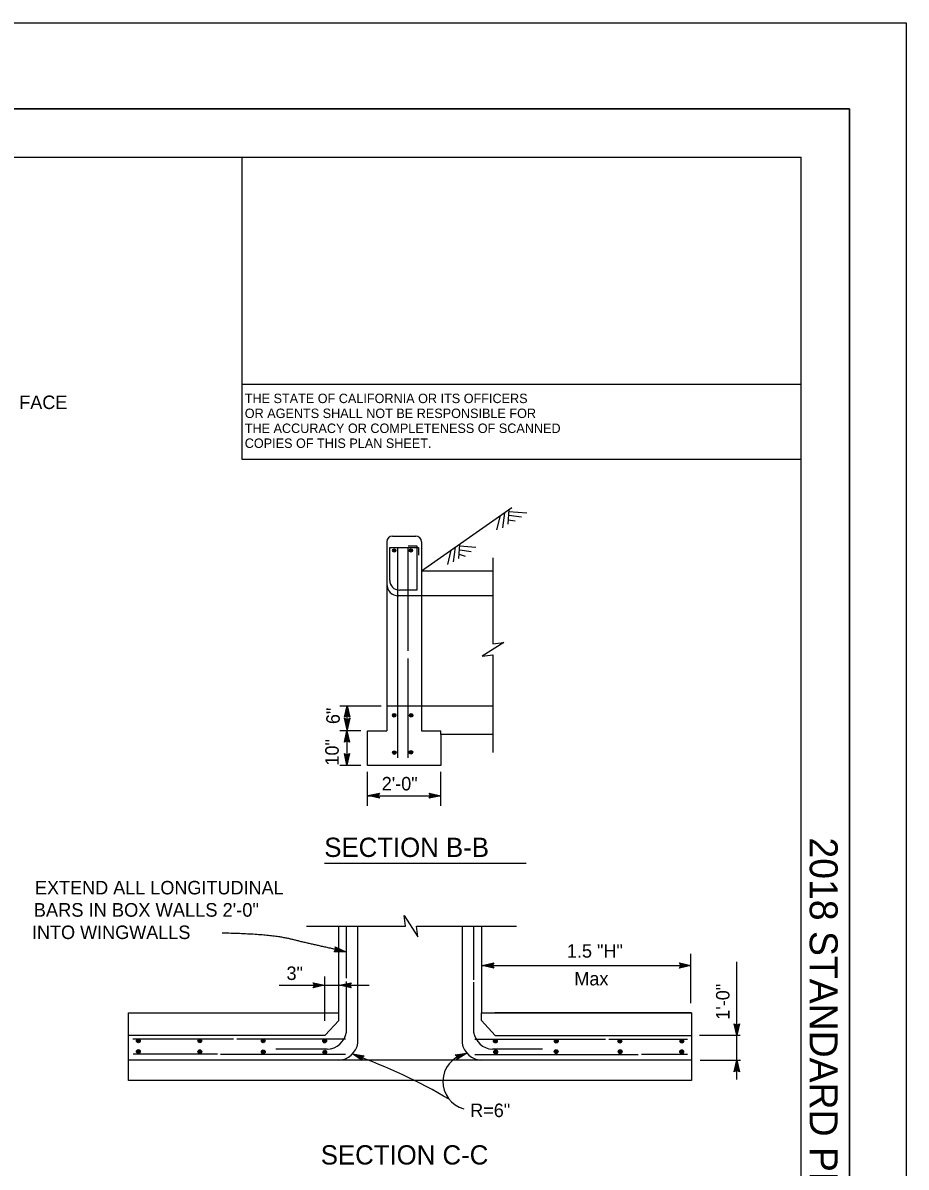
# Model space of a CAD drawing. Extents: x -894 to 866, y -476 to 714.
# Drawn here: x 408 to 866, y 120 to 714 of the extents above; entities that cross this region are included whole.
import ezdxf

# ---------------------------------------------------------------- set-up
doc = ezdxf.new("R2010")
doc.units = 0
for name, color, linetype in [('10 Sheet Format', 7, 'Continuous'), ('56 Stage 3 Anno', 7, 'Continuous'), ('57 Undefined', 7, 'Continuous'), ('59 Sndwall Anno', 7, 'Continuous'), ('60 Nongeo Data', 7, 'Continuous')]:
    doc.layers.add(name, color=color, linetype=linetype)

msp = doc.modelspace()

# ---------------------------------------------------------------- linework, layer by layer
at = {"layer": '10 Sheet Format'}
for p, q in [((-863.43, 668.96), (836.58, 668.96)), ((836.57, 668.96), (836.57, 668.96)), ((836.58, 668.96), (836.58, -431.04)), ((-813.45, 643.96), (811.55, 643.96)), ((521.55, 487.06), (521.55, 643.96)), ((811.55, -406.04), (811.55, 643.96)), ((811.55, 525.89), (521.55, 525.89)), ((811.55, 487.06), (521.55, 487.06))]:
    msp.add_line(p, q, dxfattribs=at)
for points in [[(-894.04, 713.56), (865.96, 713.56), (865.96, -476.44), (-894.04, -476.44)], [(-863.43, -431.04), (836.58, -431.04), (836.58, 668.96), (-863.43, 668.96)]]:
    msp.add_lwpolyline(points, close=True, dxfattribs=at)
at = {"layer": '56 Stage 3 Anno'}
for p, q in [((572.14, 359.35), (593.64, 359.35)), ((574.66, 353.35), (576, 359.35)), ((575.01, 353.57), (576, 357.97)), ((575.37, 353.8), (575.99, 356.59)), ((575.99, 356.59), (576.62, 353.76)), ((576, 346.81), (576, 359.35)), ((576, 359.35), (576, 359.35)), ((576, 359.35), (577.33, 353.35)), ((576, 357.96), (576.97, 353.59)), ((576, 354.15), (574.66, 353.35)), ((574.66, 353.35), (574.66, 353.35)), ((576, 346.81), (574.67, 352.81)), ((574.67, 352.81), (574.67, 352.81)), ((574.67, 352.81), (576, 352.01)), ((575.99, 348.2), (575.03, 352.58)), ((576, 349.57), (575.37, 352.4)), ((575.72, 353.98), (575.99, 355.21)), ((576, 350.96), (575.73, 352.16)), ((575.99, 355.21), (576.26, 354)), ((577.33, 353.35), (576, 354.15)), ((576, 352.01), (577.34, 352.81)), ((577.34, 352.81), (576, 346.81)), ((576.98, 352.59), (576, 348.19)), ((576.62, 352.36), (576, 349.57)), ((576.27, 352.19), (576, 350.96)), ((577.33, 353.35), (577.33, 353.35)), ((577.34, 352.81), (577.34, 352.81)), ((572.14, 346.42), (583.17, 346.42)), ((574.55, 340.35), (575.89, 346.35)), ((574.91, 340.57), (575.89, 344.97)), ((575.89, 346.35), (575.89, 346.35)), ((575.89, 346.35), (577.22, 340.35)), ((575.9, 344.96), (576.86, 340.59)), ((576, 346.81), (576, 346.81)), ((576, 328.53), (576, 346.42)), ((575.89, 341.15), (574.55, 340.35)), ((574.55, 340.35), (574.55, 340.35)), ((575.27, 340.8), (575.89, 343.59)), ((575.62, 340.98), (575.89, 342.21)), ((575.89, 343.59), (576.52, 340.77)), ((575.89, 342.21), (576.16, 341)), ((577.22, 340.35), (575.89, 341.15)), ((577.22, 340.35), (577.22, 340.35)), ((575.89, 328.49), (574.56, 334.49)), ((574.56, 334.49), (574.56, 334.49)), ((574.56, 334.49), (575.89, 333.69)), ((575.89, 329.88), (574.92, 334.26)), ((575.9, 331.25), (575.27, 334.08)), ((575.9, 332.64), (575.63, 333.85)), ((575.89, 333.69), (577.23, 334.49)), ((577.23, 334.49), (575.89, 328.49)), ((576.88, 334.28), (575.89, 329.87)), ((576.52, 334.04), (575.9, 331.25)), ((576.17, 333.87), (575.9, 332.64)), ((577.23, 334.49), (577.23, 334.49)), ((572.14, 328.53), (583.17, 328.53)), ((575.89, 328.49), (575.89, 328.49)), ((586.59, 307.37), (586.59, 325.11)), ((624.59, 307.37), (624.59, 325.11)), ((586.68, 312.67), (624.71, 312.67)), ((586.7, 312.73), (592.7, 314.06)), ((592.7, 311.39), (586.7, 312.73)), ((586.7, 312.73), (586.7, 312.73)), ((592.49, 311.75), (588.08, 312.73)), ((588.1, 312.73), (592.47, 313.7)), ((589.47, 312.73), (592.29, 313.36)), ((592.25, 312.11), (589.47, 312.73)), ((590.85, 312.73), (592.06, 313)), ((592.08, 312.45), (590.85, 312.73)), ((592.7, 314.06), (591.9, 312.73)), ((591.9, 312.73), (592.7, 311.39)), ((592.7, 314.06), (592.7, 314.06)), ((592.7, 311.39), (592.7, 311.39)), ((619.34, 312.68), (618.54, 314.03)), ((618.54, 314.03), (618.54, 314.03)), ((618.54, 314.03), (624.54, 312.68)), ((624.54, 312.68), (618.54, 311.36)), ((618.54, 311.36), (619.34, 312.68)), ((618.54, 311.36), (618.54, 311.36)), ((618.76, 313.67), (623.16, 312.69)), ((623.15, 312.68), (618.78, 311.71)), ((621.78, 312.69), (618.96, 312.06)), ((618.99, 313.31), (621.78, 312.69)), ((619.17, 312.96), (620.4, 312.69)), ((620.4, 312.69), (619.19, 312.42)), ((624.54, 312.68), (624.54, 312.68)), ((569.23, 231.71), (570.29, 232.84)), ((575.38, 231.75), (569.23, 231.71)), ((569.23, 231.71), (569.23, 231.71)), ((574.02, 232.04), (569.54, 232.01)), ((572.68, 232.33), (569.78, 232.31)), ((570.29, 232.84), (569.79, 234.32)), ((569.79, 234.32), (569.79, 234.32)), ((569.79, 234.32), (575.38, 231.75)), ((569.93, 233.93), (574.03, 232.04)), ((570.08, 233.53), (572.68, 232.33)), ((571.33, 232.62), (570.09, 232.61)), ((570.18, 233.15), (571.33, 232.62)), ((575.38, 231.75), (575.38, 231.75)), ((646.05, 224.55), (652.05, 225.88)), ((652.05, 225.88), (651.25, 224.55)), ((652.05, 225.88), (652.05, 225.88)), ((749.14, 224.55), (748.34, 225.89)), ((748.34, 225.89), (748.34, 225.89)), ((748.34, 225.89), (754.34, 224.55)), ((754.34, 204.97), (754.34, 230.55)), ((778.12, 188.4), (778.12, 226.52)), ((646.05, 224.55), (754.34, 224.55)), ((652.05, 223.21), (646.05, 224.55)), ((646.05, 224.55), (646.05, 224.55)), ((651.83, 223.57), (647.43, 224.55)), ((647.44, 224.56), (651.81, 225.52)), ((648.81, 224.55), (651.63, 225.18)), ((651.6, 223.93), (648.81, 224.55)), ((650.19, 224.55), (651.4, 224.82)), ((651.42, 224.28), (650.19, 224.55)), ((651.25, 224.55), (652.05, 223.21)), ((652.05, 223.21), (652.05, 223.21)), ((754.34, 224.55), (748.34, 223.22)), ((748.34, 223.22), (749.14, 224.55)), ((748.34, 223.22), (748.34, 223.22)), ((748.56, 225.54), (752.96, 224.55)), ((752.95, 224.55), (748.58, 223.58)), ((751.58, 224.56), (748.75, 223.93)), ((748.79, 225.18), (751.58, 224.56)), ((748.97, 224.83), (750.2, 224.56)), ((750.2, 224.56), (748.99, 224.29)), ((754.34, 224.55), (754.34, 224.55)), ((540.78, 214.3), (564.3, 214.3)), ((559.1, 214.3), (558.3, 215.64)), ((558.3, 215.64), (558.3, 215.64)), ((558.3, 215.64), (564.3, 214.3)), ((564.3, 214.3), (558.3, 212.97)), ((558.3, 212.97), (559.1, 214.3)), ((558.52, 215.28), (562.92, 214.3)), ((562.91, 214.29), (558.54, 213.33)), ((561.54, 214.3), (558.71, 213.67)), ((558.75, 214.92), (561.54, 214.3)), ((558.93, 214.58), (560.16, 214.3)), ((560.16, 214.3), (558.95, 214.03)), ((564.3, 214.3), (571.99, 214.3)), ((564.3, 214.3), (564.3, 214.3)), ((564.46, 195.89), (564.46, 218.86)), ((571.99, 214.3), (577.99, 215.63)), ((571.99, 214.3), (587.36, 214.3)), ((577.99, 212.96), (571.99, 214.3)), ((571.99, 214.3), (571.99, 214.3)), ((577.77, 213.31), (573.37, 214.3)), ((573.38, 214.3), (577.75, 215.27)), ((574.75, 214.3), (577.58, 214.92)), ((577.54, 213.67), (574.75, 214.3)), ((576.13, 214.3), (577.34, 214.56)), ((577.36, 214.02), (576.13, 214.3)), ((577.99, 215.63), (577.19, 214.3)), ((577.19, 214.3), (577.99, 212.96)), ((577.99, 215.63), (577.99, 215.63)), ((558.3, 212.97), (558.3, 212.97)), ((577.99, 212.96), (577.99, 212.96)), ((778.12, 188.4), (776.79, 194.4)), ((776.79, 194.4), (776.79, 194.4)), ((776.79, 194.4), (778.12, 193.6)), ((778.11, 189.79), (777.15, 194.17)), ((778.12, 191.17), (777.49, 193.99)), ((778.12, 192.55), (777.85, 193.76)), ((778.12, 193.6), (779.46, 194.4)), ((779.46, 194.4), (778.12, 188.4)), ((779.1, 194.19), (778.12, 189.78)), ((778.74, 193.95), (778.12, 191.17)), ((778.39, 193.78), (778.12, 192.55)), ((779.46, 194.4), (779.46, 194.4)), ((758.73, 188.43), (778.07, 188.43)), ((778.12, 175.46), (778.12, 188.4)), ((778.12, 188.4), (778.12, 188.4)), ((778.2, 188.43), (779.79, 188.43)), ((583.85, 175.23), (578.83, 178.77)), ((578.83, 178.77), (578.83, 178.77)), ((578.83, 178.77), (584.88, 177.69)), ((583.79, 175.64), (580.1, 178.24)), ((580.11, 178.24), (584.52, 177.45)), ((631.94, 178.25), (638.02, 179.12)), ((633.16, 177.28), (631.94, 178.25)), ((631.94, 178.25), (631.94, 178.25)), ((632.27, 177.99), (636.73, 178.63)), ((632.61, 177.74), (635.44, 178.14)), ((638.02, 179.12), (632.88, 175.75)), ((636.72, 178.62), (632.97, 176.17)), ((635.44, 178.14), (633.02, 176.56)), ((638.02, 179.12), (638.02, 179.12)), ((583.71, 176.06), (581.38, 177.71)), ((581.38, 177.71), (584.23, 177.2)), ((583.68, 176.45), (582.65, 177.18)), ((582.65, 177.18), (583.87, 176.96)), ((584.88, 177.69), (583.63, 176.77)), ((583.63, 176.77), (583.85, 175.23)), ((583.85, 175.23), (583.85, 175.23)), ((584.88, 177.69), (584.88, 177.69)), ((632.88, 175.75), (633.16, 177.28)), ((632.88, 175.75), (632.88, 175.75)), ((632.9, 177.48), (634.15, 177.65)), ((634.15, 177.65), (633.11, 176.98)), ((759.18, 175.5), (779.97, 175.5)), ((776.78, 169.46), (778.12, 175.46)), ((777.13, 169.67), (778.12, 174.08)), ((777.49, 169.91), (778.11, 172.7)), ((778.11, 172.7), (778.74, 169.87)), ((778.12, 165.39), (778.12, 175.46)), ((778.12, 175.46), (778.12, 175.46)), ((778.12, 175.46), (779.45, 169.46)), ((778.12, 174.07), (779.09, 169.69)), ((778.12, 170.26), (776.78, 169.46)), ((776.78, 169.46), (776.78, 169.46)), ((777.84, 170.08), (778.11, 171.31)), ((778.11, 171.31), (778.38, 170.1)), ((779.45, 169.46), (778.12, 170.26)), ((779.45, 169.46), (779.45, 169.46))]:
    msp.add_line(p, q, dxfattribs=at)
for centre, radius, start, end in [((478.17, -102.91), 298.9, 59.70229, 70.14362), ((640.33, 164.42), 14.66, 103.08631, 254.76858)]:
    msp.add_arc(centre, radius, start, end, dxfattribs=at)
msp.add_open_spline([(575.38, 231.75), (557.1, 235.67), (536.21, 240.9), (511.09, 241.36)], degree=2, dxfattribs=at)
at = {"layer": '57 Undefined'}
msp.add_line((668.94, 277.47), (564.18, 277.47), dxfattribs=at)
at = {"layer": '59 Sndwall Anno'}
for p, q in [((655.34, 457.98), (653.51, 450.57)), ((657.62, 459.43), (656.51, 451.68)), ((659.82, 461.16), (659.33, 453.57)), ((659.86, 460.13), (669.16, 459.32)), ((659.91, 458.13), (666.43, 457.24)), ((659.59, 455.83), (663.09, 455.28)), ((629.83, 440.03), (628, 432.62)), ((632.11, 441.67), (631, 433.92)), ((634.3, 443.23), (633.82, 435.64)), ((634.39, 440.2), (640.29, 439.39)), ((634.43, 442.23), (642.75, 441.51)), ((634.08, 437.9), (637.21, 436.99))]:
    msp.add_line(p, q, dxfattribs=at)
at = {"layer": '60 Nongeo Data'}
for p, q in [((599.55, 447.36), (611.55, 447.36)), ((596.55, 444.36), (596.55, 346.36)), ((598.07, 424.36), (598.07, 441.36)), ((598.07, 441.36), (613.07, 441.36)), ((602.05, 441.36), (602.05, 379.79)), ((607.55, 441.38), (607.55, 387.86)), ((607.69, 442.36), (612.07, 442.36)), ((612.07, 442.36), (612.07, 419.36)), ((613.07, 441.36), (613.07, 437.52)), ((614.55, 444.36), (614.55, 429.36)), ((651.55, 436.1), (651.55, 391.39)), ((602.05, 429.36), (602.05, 346.36)), ((614.54, 429.36), (651.55, 429.36)), ((614.55, 429.36), (614.55, 346.36)), ((651.55, 416.36), (602, 416.36)), ((612.07, 419.36), (603.07, 419.36)), ((607.55, 383.83), (607.55, 332.36)), ((651.55, 385.78), (651.55, 335.08)), ((602.05, 375.76), (602.05, 332.36)), ((596.55, 359.36), (651.55, 359.36)), ((586.55, 328.36), (586.55, 346.36)), ((586.55, 346.36), (596.55, 346.36)), ((614.55, 346.36), (624.55, 346.36)), ((624.55, 344.35), (624.55, 346.36)), ((651.55, 344.36), (624.55, 344.36)), ((624.55, 344.36), (624.55, 344.35)), ((624.55, 344.35), (624.55, 328.36)), ((624.55, 328.36), (586.55, 328.36)), ((554.86, 244.97), (606.34, 244.97)), ((571.61, 199.97), (571.61, 244.97)), ((575.61, 217.94), (575.61, 244.97)), ((581.61, 184.31), (581.61, 244.97)), ((611.95, 244.97), (663.86, 244.97)), ((635.61, 244.97), (635.61, 184.29)), ((641.61, 244.97), (641.61, 217.16)), ((645.61, 244.97), (645.61, 199.97)), ((575.61, 190.05), (575.61, 216.23)), ((641.61, 215.91), (641.61, 190.04)), ((462.61, 164.97), (462.61, 199.97)), ((462.61, 199.97), (571.61, 199.97)), ((564.64, 188.47), (571.61, 195.97)), ((571.61, 195.97), (571.61, 199.97)), ((645.61, 199.97), (754.61, 199.97)), ((645.62, 196.05), (645.62, 200.05)), ((645.62, 196.05), (652.79, 188.34)), ((754.61, 199.97), (652.61, 199.97)), ((754.61, 199.97), (754.61, 164.97)), ((462.61, 188.47), (564.64, 188.47)), ((464.8, 186.47), (517.05, 186.47)), ((518.79, 186.47), (575.14, 186.47)), ((642.2, 186.34), (710, 186.34)), ((652.79, 188.34), (754.67, 188.34)), ((711.74, 186.34), (752.62, 186.34)), ((508.8, 178.62), (465, 178.62)), ((575.14, 178.43), (510.34, 178.43)), ((565.58, 181.17), (538.93, 181.17)), ((642.2, 178.49), (727.02, 178.49)), ((677.27, 181.17), (651.35, 181.17)), ((728.7, 178.62), (752.47, 178.62)), ((645.7, 175.47), (462.61, 175.47)), ((754.61, 175.47), (645.7, 175.47)), ((754.61, 164.97), (462.61, 164.97))]:
    msp.add_line(p, q, dxfattribs=at)
for points in [[(614.59, 429.38), (661.44, 462.21)], [(651.55, 391.39), (657.2, 392.17), (646.09, 385.02), (651.55, 385.78)], [(606.34, 244.97), (605.57, 250.5), (612.73, 239.4), (611.95, 244.97)]]:
    msp.add_lwpolyline(points, dxfattribs=at)
for centre, radius in [((600.41, 439.86), 0.836), ((600.41, 439.86), 0.585), ((600.41, 439.86), 0.334), ((600.41, 439.86), 0.0836), ((609.08, 439.9), 0.836), ((609.08, 439.9), 0.585), ((609.08, 439.9), 0.334), ((609.08, 439.9), 0.0836), ((600.37, 354.4), 0.929), ((600.37, 354.4), 0.65), ((600.37, 354.4), 0.372), ((600.37, 354.4), 0.0929), ((609.21, 354.32), 0.929), ((609.21, 354.32), 0.65), ((609.21, 354.32), 0.372), ((609.21, 354.32), 0.0929), ((600.45, 335), 0.929), ((600.45, 335), 0.65), ((600.45, 335), 0.372), ((600.45, 335), 0.0929), ((609.06, 335.18), 0.929), ((609.06, 335.18), 0.65), ((609.06, 335.18), 0.372), ((609.06, 335.18), 0.0929), ((467.7, 185.51), 0.983), ((467.7, 185.51), 0.688), ((467.7, 185.51), 0.393), ((467.7, 185.51), 0.0983), ((499.55, 185.51), 0.983), ((499.55, 185.51), 0.688), ((499.55, 185.51), 0.393), ((499.55, 185.51), 0.0983), ((532.46, 185.47), 0.983), ((532.46, 185.47), 0.688), ((532.46, 185.47), 0.393), ((532.46, 185.47), 0.0983), ((564.32, 185.45), 0.983), ((564.32, 185.45), 0.688), ((564.32, 185.45), 0.393), ((564.32, 185.45), 0.0983), ((652.9, 185.36), 0.983), ((652.9, 185.36), 0.688), ((652.9, 185.36), 0.393), ((652.9, 185.36), 0.0983), ((684.5, 185.33), 0.983), ((684.5, 185.33), 0.688), ((684.5, 185.33), 0.393), ((684.5, 185.33), 0.0983), ((717.45, 185.3), 0.983), ((717.45, 185.3), 0.688), ((717.45, 185.3), 0.393), ((717.45, 185.3), 0.0983), ((749.63, 185.33), 0.983), ((749.63, 185.33), 0.688), ((749.63, 185.33), 0.393), ((749.63, 185.33), 0.0983), ((467.7, 179.98), 0.983), ((467.7, 179.98), 0.688), ((467.7, 179.98), 0.393), ((467.7, 179.98), 0.0983), ((499.54, 179.87), 0.983), ((499.54, 179.87), 0.688), ((499.54, 179.87), 0.393), ((499.54, 179.87), 0.0983), ((532.49, 179.82), 0.983), ((532.49, 179.82), 0.688), ((532.49, 179.82), 0.393), ((532.49, 179.82), 0.0983), ((564.37, 179.63), 0.983), ((564.37, 179.63), 0.688), ((564.37, 179.63), 0.393), ((564.37, 179.63), 0.0983), ((653.05, 179.71), 0.983), ((653.05, 179.71), 0.688), ((653.05, 179.71), 0.393), ((653.05, 179.71), 0.0983), ((684.45, 179.9), 0.983), ((684.45, 179.9), 0.688), ((684.45, 179.9), 0.393), ((684.45, 179.9), 0.0983), ((717.59, 179.88), 0.983), ((717.59, 179.88), 0.688), ((717.59, 179.88), 0.393), ((717.59, 179.88), 0.0983), ((749.56, 179.87), 0.983), ((749.56, 179.87), 0.688), ((749.56, 179.87), 0.393), ((749.56, 179.87), 0.0983)]:
    msp.add_circle(centre, radius, dxfattribs=at)
for centre, radius, start, end in [((599.55, 444.36), 3, 90, 180), ((611.55, 444.36), 3, 0, 90), ((602.55, 422.36), 6, 180, 270), ((603.07, 424.36), 5, 180, 270), ((565.33, 191.56), 10.39, 271.39462, 351.67399), ((651.89, 191.55), 10.39, 188.32601, 267.03444), ((571.11, 186.12), 10.66, 272.04471, 350.1998), ((646.11, 186.12), 10.66, 189.8002, 267.95529), ((562.02, 193.18), 13.68, 285.08028, 285.10711)]:
    msp.add_arc(centre, radius, start, end, dxfattribs=at)

# ---------------------------------------------------------------- texts
at = {"layer": '10 Sheet Format'}
for s, p in [('THE STATE OF CALIFORNIA OR ITS OFFICERS', (522.88, 516.32)), ('OR AGENTS SHALL NOT BE RESPONSIBLE FOR', (522.88, 508.57)), ('THE ACCURACY OR COMPLETENESS OF SCANNED', (522.88, 500.82)), ('COPIES OF THIS PLAN SHEET.', (522.88, 493.07))]:
    msp.add_text(s, height=4.9, dxfattribs=at).set_placement(p)
msp.add_text('2018 STANDARD PLAN D85', height=14.5, rotation=270, dxfattribs=at).set_placement((815.95, 291.01))
at = {"layer": '57 Undefined'}
for s, height, p in [('MATCH INSIDE FACE', 7, (336.2, 513.25)), ('2\'-0"', 7, (593.93, 315.4)), ('SECTION B-B', 10, (564.12, 280.89)), ('EXTEND ALL LONGITUDINAL', 7, (414.06, 261.47)), ('BARS IN BOX WALLS 2\'-0"', 7.0866, (413.41, 249.88)), ('INTO WINGWALLS', 7, (412.5, 238.3)), ('1.5 "H"', 7, (689.99, 228.64)), ('3"', 7, (544.54, 217.06)), ('Max', 7, (693.84, 214.25)), ('R=6"', 7, (639.82, 145.95)), ('SECTION C-C', 10, (562.3, 121.34))]:
    msp.add_text(s, height=height, dxfattribs=at).set_placement(p)
for s, p in [('6"', (572.16, 349.81)), ('10"', (571.62, 328.29)), ('1\'-0"', (774.34, 196.44))]:
    msp.add_text(s, height=7, rotation=90, dxfattribs=at).set_placement(p)

doc.saveas('drawing.dxf')
